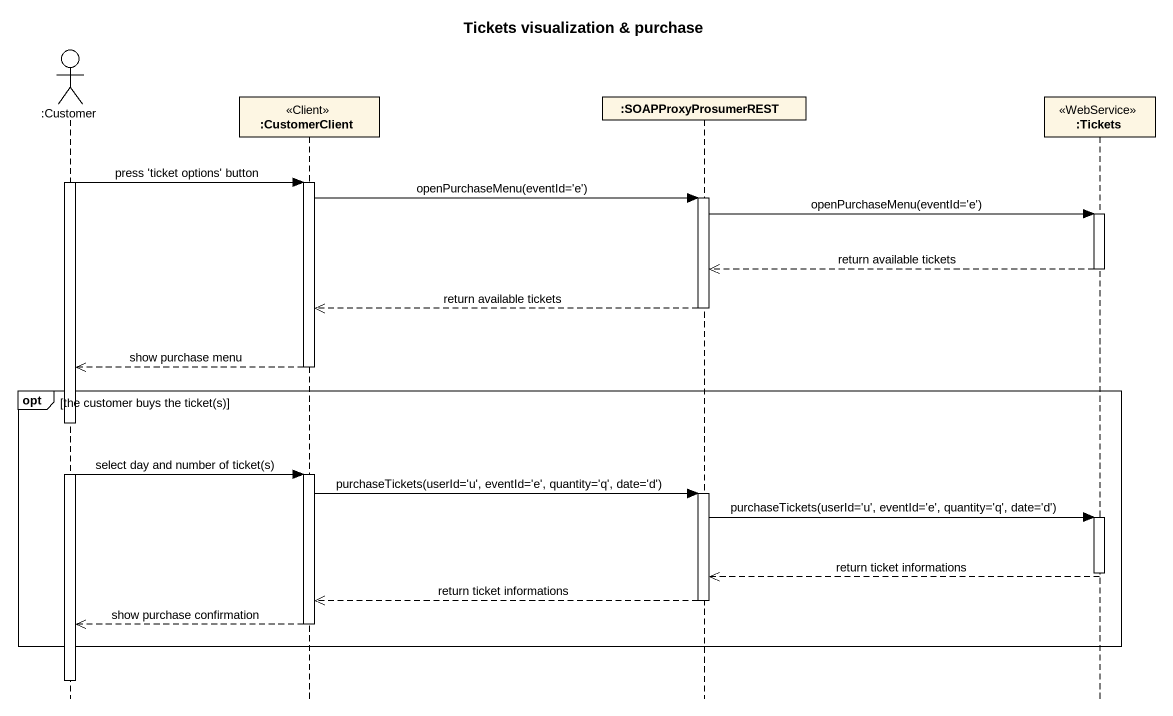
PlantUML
@startuml
title Tickets visualization & purchase
hide footbox
actor ":Customer" as Customer
participant ":CustomerClient" as CustomerClient <<Client>>
participant ":SOAPProxyProsumerREST" as SOAPProxyProsumerREST
participant ":Tickets" as Tickets <<WebService>>

activate Customer
Customer -> CustomerClient : press 'ticket options' button
activate CustomerClient
CustomerClient -> SOAPProxyProsumerREST : openPurchaseMenu(eventId='e')
activate SOAPProxyProsumerREST
SOAPProxyProsumerREST -> Tickets : openPurchaseMenu(eventId='e')
activate Tickets
Tickets -->> SOAPProxyProsumerREST : return available tickets
deactivate Tickets
SOAPProxyProsumerREST -->> CustomerClient : return available tickets
deactivate SOAPProxyProsumerREST
CustomerClient -->> Customer : show purchase menu
deactivate CustomerClient
opt the customer buys the ticket(s)
  Customer -> CustomerClient : select day and number of ticket(s)
  activate CustomerClient
  CustomerClient -> SOAPProxyProsumerREST : purchaseTickets(userId='u', eventId='e', quantity='q', date='d')
  activate SOAPProxyProsumerREST
  SOAPProxyProsumerREST -> Tickets : purchaseTickets(userId='u', eventId='e', quantity='q', date='d')
  activate Tickets
  deactivate Tickets
  Tickets -->> SOAPProxyProsumerREST : return ticket informations
  SOAPProxyProsumerREST -->> CustomerClient : return ticket informations
  deactivate SOAPProxyProsumerREST
  CustomerClient -->> Customer : show purchase confirmation
  deactivate CustomerClient
end
deactivate Customer
@enduml
